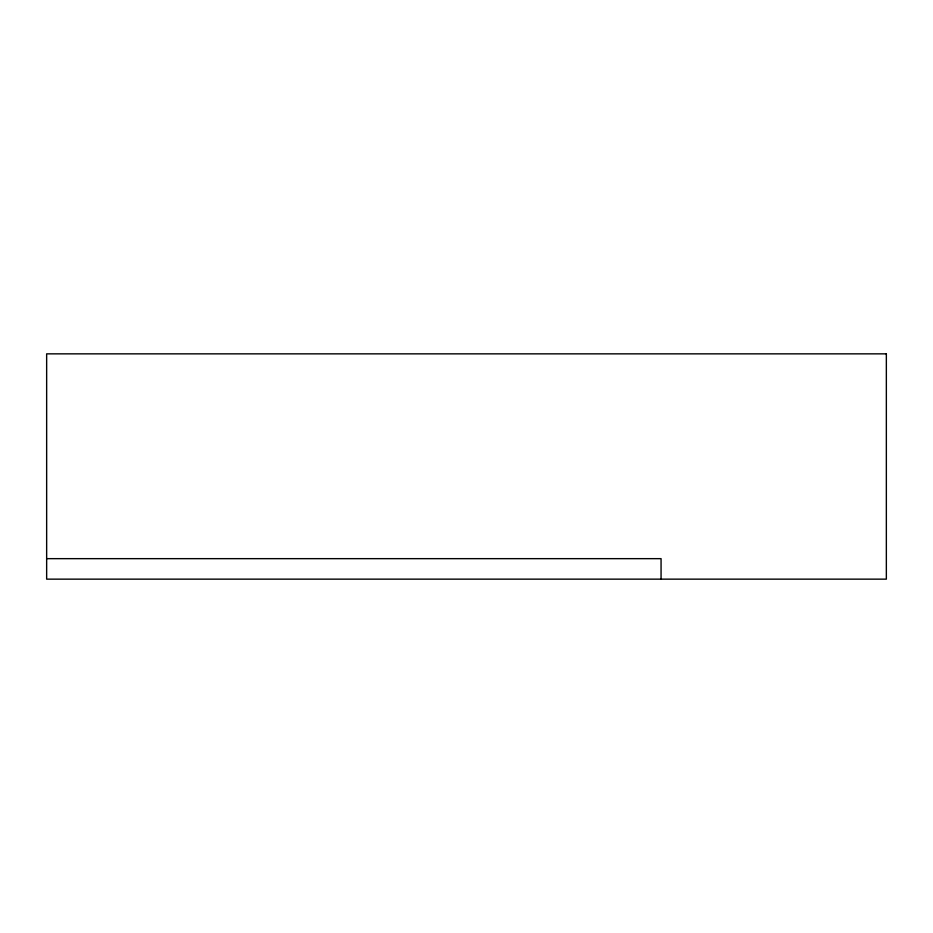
<?xml version="1.0" encoding="UTF-8"?>
<svg xmlns="http://www.w3.org/2000/svg" width="933" height="933" viewBox="0 0 933 933"><rect width="100%" height="100%" fill="white"/><g stroke="black" fill="none" stroke-linecap="round" stroke-linejoin="round"><path stroke-width="1.4" d="M46.65 558.657L661.065 558.657L661.065 579.148M886.35 353.852L46.65 353.852L46.65 579.148L886.35 579.148L886.35 353.852"/></g></svg>
